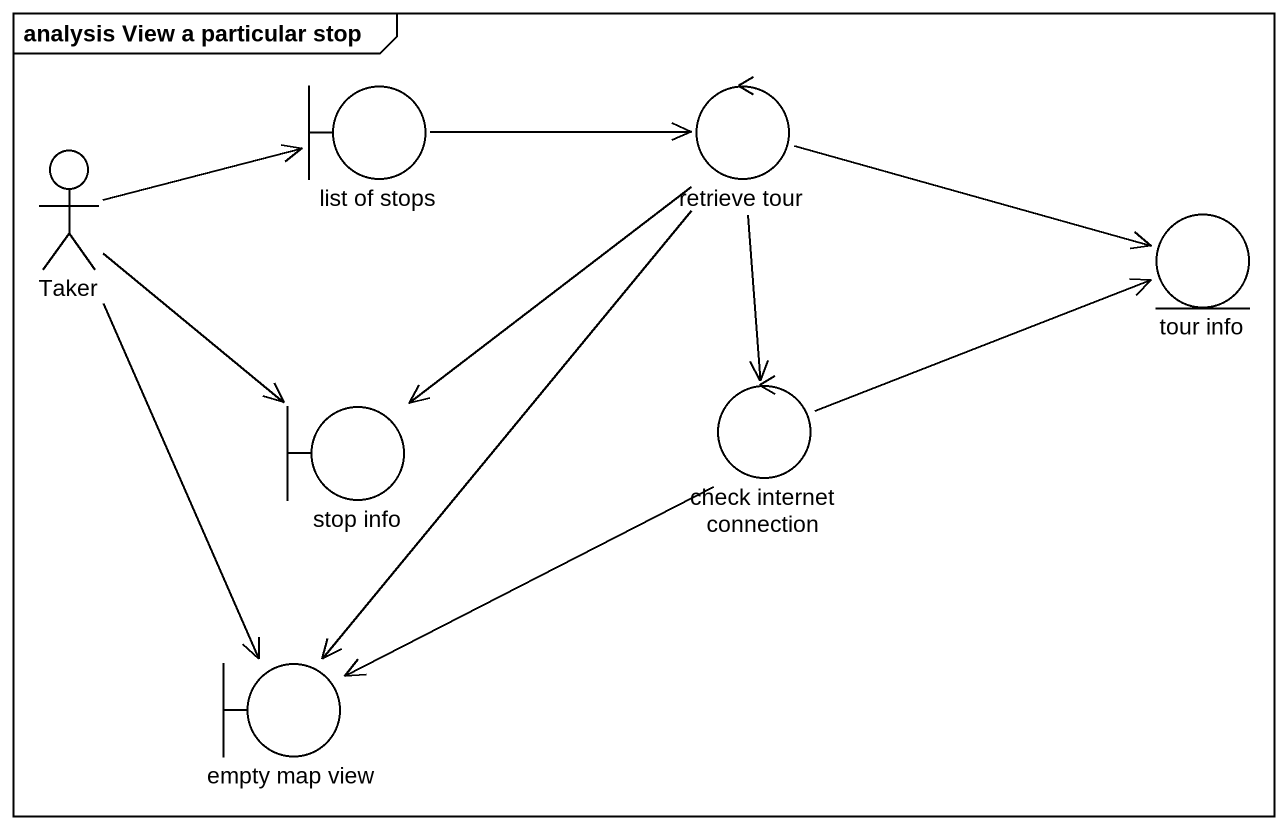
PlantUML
@startuml
mainframe analysis View a particular stop
boundary "list of stops" as list_of_stops
control "retrieve tour" as retrieve_tour
actor Taker
entity "tour info" as tour_info
boundary "stop info" as stop_info
control "check internet connection" as check_internet_connection
boundary "empty map view" as empty_map_view
list_of_stops -right-> retrieve_tour
retrieve_tour -right-> tour_info
retrieve_tour --> stop_info
retrieve_tour --> check_internet_connection
retrieve_tour --> empty_map_view
Taker -right-> list_of_stops
Taker --> stop_info
Taker --> empty_map_view
check_internet_connection -right-> tour_info
check_internet_connection -left-> empty_map_view
@enduml
